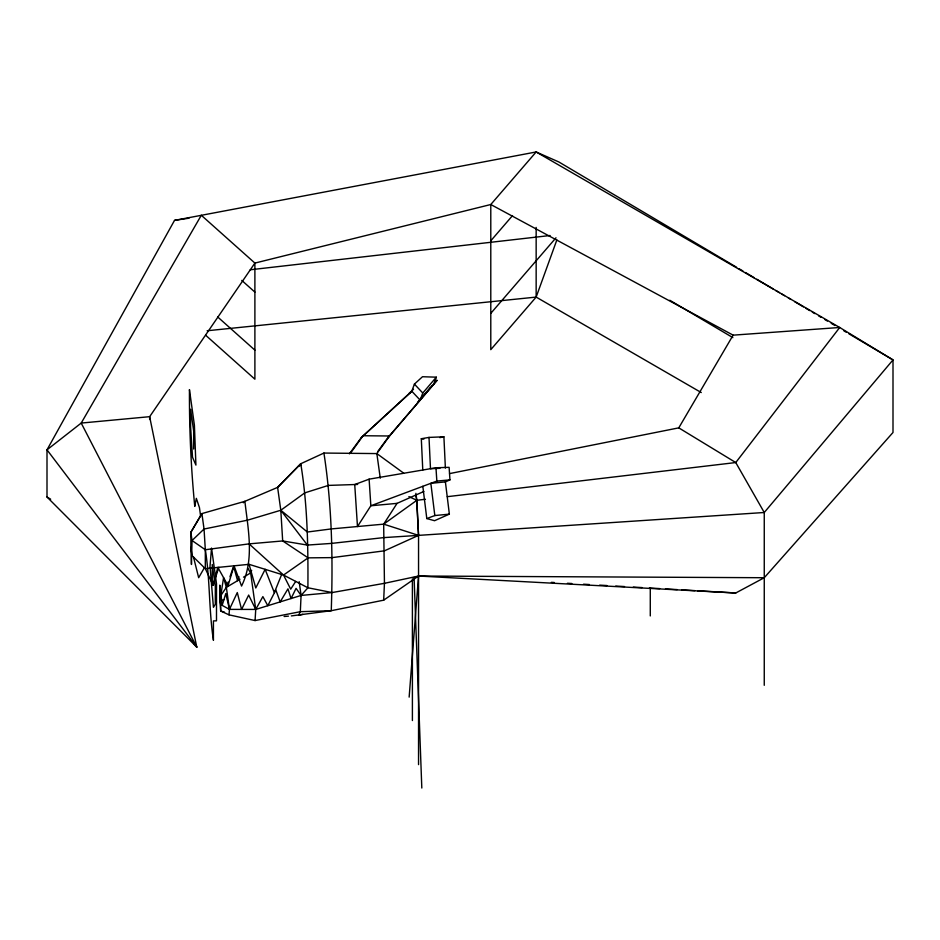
<?xml version="1.0" encoding="UTF-8"?>
<svg xmlns="http://www.w3.org/2000/svg" width="940" height="940" viewBox="0 0 940 940"><rect width="100%" height="100%" fill="white"/><g stroke="black" fill="none" stroke-linecap="round" stroke-linejoin="round"><path stroke-width="1.41" d="M403.636 473.114L376.846 453.585L323.924 453.056L300.765 463.737C307.509 504.71 308.167 546.351 307.909 587.77L301.082 595.443L255.739 609.437L229.442 609.39L220.689 604.549L219.666 597.241L226.364 587.336L228.173 582.048M323.924 453.056C331.938 505.132 333.042 558.113 331.256 610.695L291.353 615.911M219.666 597.241L220.689 611.024L229.031 614.854L255.069 620.553L300.318 611.693L331.256 610.695L383.673 600.178L384.448 583.317L383.673 524.144L397.056 503.37L423.881 491.456M255.069 620.553L255.739 609.437L250.651 572.93L247.737 568.277M229.031 614.854L229.442 609.39L225.8 593.551L222.157 605.36L220.571 590.755L220.172 600.895L219.784 585.127L220.794 595.572L223.579 577.63L226.364 587.336L229.243 607.945M409.147 697.116L418.547 576.032L764.255 577.724L893 432.482L893 359.914L839.714 327.484L536.153 151.963L174.523 220.383L47 449.837L47 497.002L196.777 647.12L149.648 416.679L254.893 263.083L490.786 204.52L536.153 151.963L558.83 161.962L736.631 267.289M243.331 502.782L244.882 501.326L201.9 513.593L190.879 532.263L190.879 547.386L192.03 555.634L205.32 568.665L213.11 585.173L217.833 567.419L228.056 585.632L234.048 565.821L241.557 586.055C254.646 559.547 248.066 529.396 244.882 501.326L277.617 487.378L300.765 463.737L277.617 487.378L280.801 510.255L282.682 540.947L308.12 557.855L332.102 557.62L384.448 550.828L418.547 535.377L764.255 512.5L893 359.914L848.867 333.771M213.11 585.173L218.82 567.325M229.983 576.761L233.155 567.513M238.983 576.784L237.573 580.685L233.613 566.186M447.287 496.684L735.761 462.551L839.714 327.484L733.13 335.157L490.786 204.52L490.786 349.645L536.153 297.087L556.856 239.959M349.363 453.844L361.336 437.547L411.791 391.216L414.411 384.108L422.495 376.728L436.313 377.175L433.693 384.284M436.313 377.175L422.788 393.014L420.156 400.123L411.791 391.216M251.662 570.369L250.651 572.93L243.519 577.16M281.659 574.481L274.339 592.623L265.139 569.335L255.774 587.97L249.065 564.329L205.32 568.665L205.32 549.747L204.05 529.032L201.9 513.593L190.879 532.263L192.03 540.524L191.454 564.47L190.879 547.386M229.442 609.39L237.291 592.564L241.58 609.414L248.665 595.079L255.739 609.437L262.871 596.606L267.806 605.712L275.82 589.968L280.179 601.894L287.957 588.863L291.048 598.545L296.065 588.358L301.082 595.443L300.318 611.693L298.591 615.336L302.856 614.325M204.38 567.748L198.669 577.701L193.487 557.067M449.543 473.607L678.774 427.865L733.13 335.157M295.701 581.402L290.707 589.168L283.528 575.057L249.065 543.872L205.32 549.747L192.03 540.524L204.05 529.032L247.514 520.184L280.801 510.255L304.83 492.854L328.424 485.404L357.658 484.441M350.385 453.315L363.063 435.737L389.524 435.995L437.006 380.406L434.362 380.383M377.633 451.682L387.891 437.699L437.006 380.406M417.466 402.473L430.508 387.233M490.786 240.805L512.523 215.613M490.786 313.361L555.986 237.808M387.891 437.699L389.524 435.995L376.846 453.585L380.277 478.202M413.518 389.266L409.229 393.19L409.84 393.143M361.336 437.547L411.978 391.181M408.888 496.614L416.843 500.303L418.547 535.377L383.673 537.621L331.256 543.426L307.368 545.071L280.801 510.255L307.368 532.028L331.256 528.926L383.673 524.144L416.843 500.303L415.868 493.324M249.065 564.329L283.528 575.057L308.12 557.855M383.673 600.178L418.547 576.032L735.761 592.987L764.255 577.724M226.364 587.336L239.959 579.275M298.227 466.405L300.765 465.241M422.824 486.309L426.795 518.563L434.821 515.555L430.849 483.313L445.396 481.891L449.943 479.882L449.12 467.333L435.972 467.768L369.115 479.165L354.732 484.535L357.47 526.541L370.842 505.767L369.115 479.165M445.396 481.891L449.367 514.133L434.55 520.713L426.795 518.563M449.943 479.882L436.841 481.069L370.842 505.767L397.056 503.37M221.464 600.472L224.037 599.626M418.547 576.032L384.448 583.317L332.102 592.553L301.082 595.443L299.167 581.672M439.861 437.629L443.903 436.806L445.384 468.096M422.777 470.024L421.308 438.721L429.004 437.406L443.903 436.806M174.523 220.383L189.022 218.186M418.547 764.62L418.547 535.377L416.69 500.303L425.432 499.269M250.216 269.78L550.088 235.517M207.141 330.762L536.153 297.087L701.264 392.556M434.821 515.555L449.367 514.133M249.065 543.872L282.682 540.947L307.368 545.071M284.115 616.487L288.463 616.147M431.437 386.14L432.048 386.105M439.967 468.32L430.485 468.707L429.004 437.406M551.345 582.342L554.271 582.506M567.443 583.27L571.837 583.517M583.54 584.198L589.404 584.539M599.649 585.127L606.958 585.549M615.747 586.055L624.524 586.56M633.302 587.077L642.091 587.582M649.411 588.005L659.657 588.593M665.508 588.934L677.211 589.603M681.606 589.862L694.777 590.626M697.703 590.79L735.761 592.987M421.308 438.721L423.893 439.098M332.102 592.553L307.909 587.77L283.528 575.057M224.46 612.128L220.689 611.024L220.689 604.549M383.673 524.144L418.547 535.377M739.157 268.781L742.941 271.026M745.455 272.518L754.291 277.747M756.806 279.239L773.197 288.956M775.723 290.448L779.507 292.692M782.033 294.185L784.548 295.677M788.331 297.921L790.857 299.413M794.641 301.658L803.465 306.887M805.991 308.379L809.775 310.611M812.289 312.115L814.816 313.607M818.599 315.84L821.125 317.344M824.909 319.577L827.423 321.069M831.207 323.313L834.99 325.557M843.815 330.786L846.341 332.278M669.797 300.26L732.848 337.613M47 497.002L50.666 499.187M678.774 427.865L735.761 462.551L764.255 512.5L764.255 685.307M241.768 280.402L254.893 292.105M217.716 316.98L254.893 350.15M205.684 335.263L254.893 379.184L254.893 263.083L201.313 215.272L81.216 423.071L47 449.837L196.777 647.12L81.216 423.071L149.648 416.679L149.648 419.452M414.411 384.108L422.788 393.014M193.863 643.853L196.777 647.12M415.844 494.722L416.69 500.303M200.631 516.13L199.445 507.612L196.343 498.353L194.768 506.413C190.961 467.709 189.269 428.593 189.445 389.618L194.404 425.197L195.92 465.089L192.512 457.263L190.62 427.089L190.62 409.241L193.687 431.178L193.687 449.026M205.32 549.747C210.137 579.733 208.821 610.307 213.427 640.269L213.427 620.917L216.494 620.823L216.494 583.634L211.535 548.055L210.02 566.221L213.427 607.311L215.319 604.232L215.319 586.384L212.264 564.447L212.264 582.295M435.972 467.768L436.841 481.069M414.082 577.43L421.813 788.037M650.28 588.311L650.28 615.935M536.153 227.421L536.153 297.087M412.402 578.876L412.402 720.545"/></g></svg>
